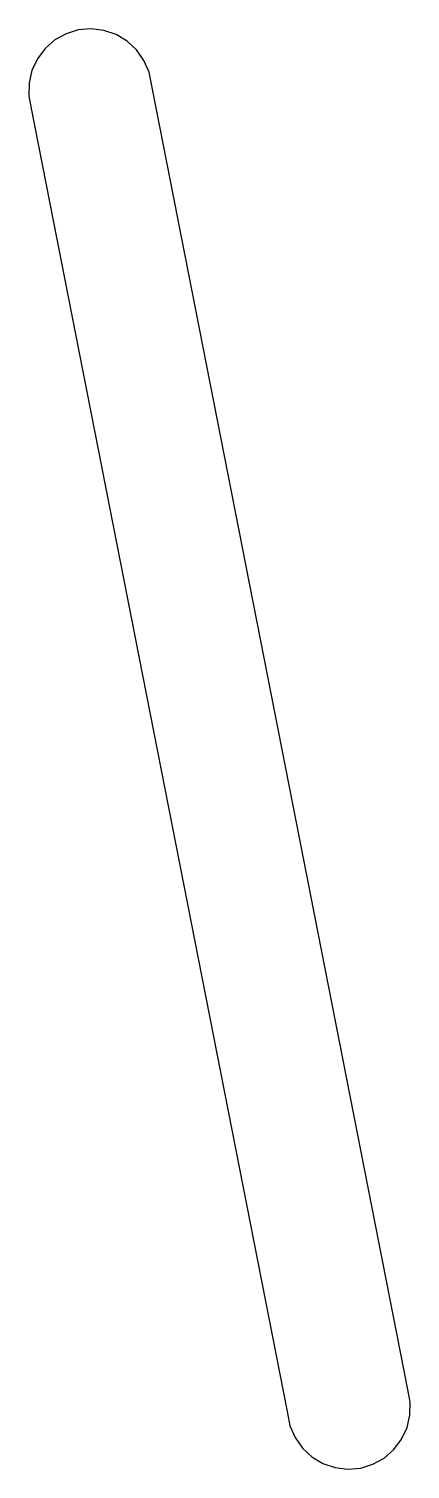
# Model space of a CAD drawing. Header units: metres. Extents: x -5 to 26, y -112 to 5.
import ezdxf

# ---------------------------------------------------------------- set-up
doc = ezdxf.new("R2010")
doc.units = ezdxf.units.M

msp = doc.modelspace()

# ---------------------------------------------------------------- linework, layer by layer
for p, q in [((-0.962143, 4.90654), (-1.96126, 4.59929)), ((0.078995, 4.99937), (-0.962143, 4.90654)), ((1.11668, 4.8737), (0.078995, 4.99937)), ((2.10559, 4.53502), (1.11668, 4.8737)), ((-2.87463, 4.091), (-3.6624, 3.40393)), ((-1.96126, 4.59929), (-2.87463, 4.091)), ((3.00246, 3.99814), (2.10559, 4.53502)), ((3.76811, 3.28651), (3.00246, 3.99814)), ((-4.29007, 2.56808), (-4.73027, 1.62001)), ((-3.6624, 3.40393), (-4.29007, 2.56808)), ((4.36908, 2.43126), (3.76811, 3.28651)), ((4.7791, 1.46976), (4.36908, 2.43126)), ((-4.73027, 1.62001), (-4.96371, 0.601135)), ((25.7813, -105.632), (4.7791, 1.46976)), ((-4.96371, 0.601135), (-4.98024, -0.444)), ((-4.98024, -0.444), (-4.7791, -1.46976)), ((-4.7791, -1.46976), (16.0219, -107.545)), ((25.9824, -106.657), (25.7813, -105.632)), ((16.0219, -107.545), (16.2231, -108.571)), ((25.7325, -108.721), (25.9659, -107.702)), ((25.9659, -107.702), (25.9824, -106.657)), ((16.2231, -108.571), (16.6331, -109.533)), ((25.2923, -109.669), (25.7325, -108.721)), ((16.6331, -109.533), (17.2341, -110.388)), ((24.6646, -110.505), (25.2923, -109.669)), ((17.2341, -110.388), (17.9997, -111.099)), ((17.9997, -111.099), (18.8966, -111.636)), ((22.9634, -111.701), (23.8768, -111.192)), ((23.8768, -111.192), (24.6646, -110.505)), ((18.8966, -111.636), (19.8855, -111.975)), ((19.8855, -111.975), (20.9232, -112.101)), ((20.9232, -112.101), (21.9643, -112.008)), ((21.9643, -112.008), (22.9634, -111.701))]:
    msp.add_line(p, q)

doc.saveas('drawing.dxf')
